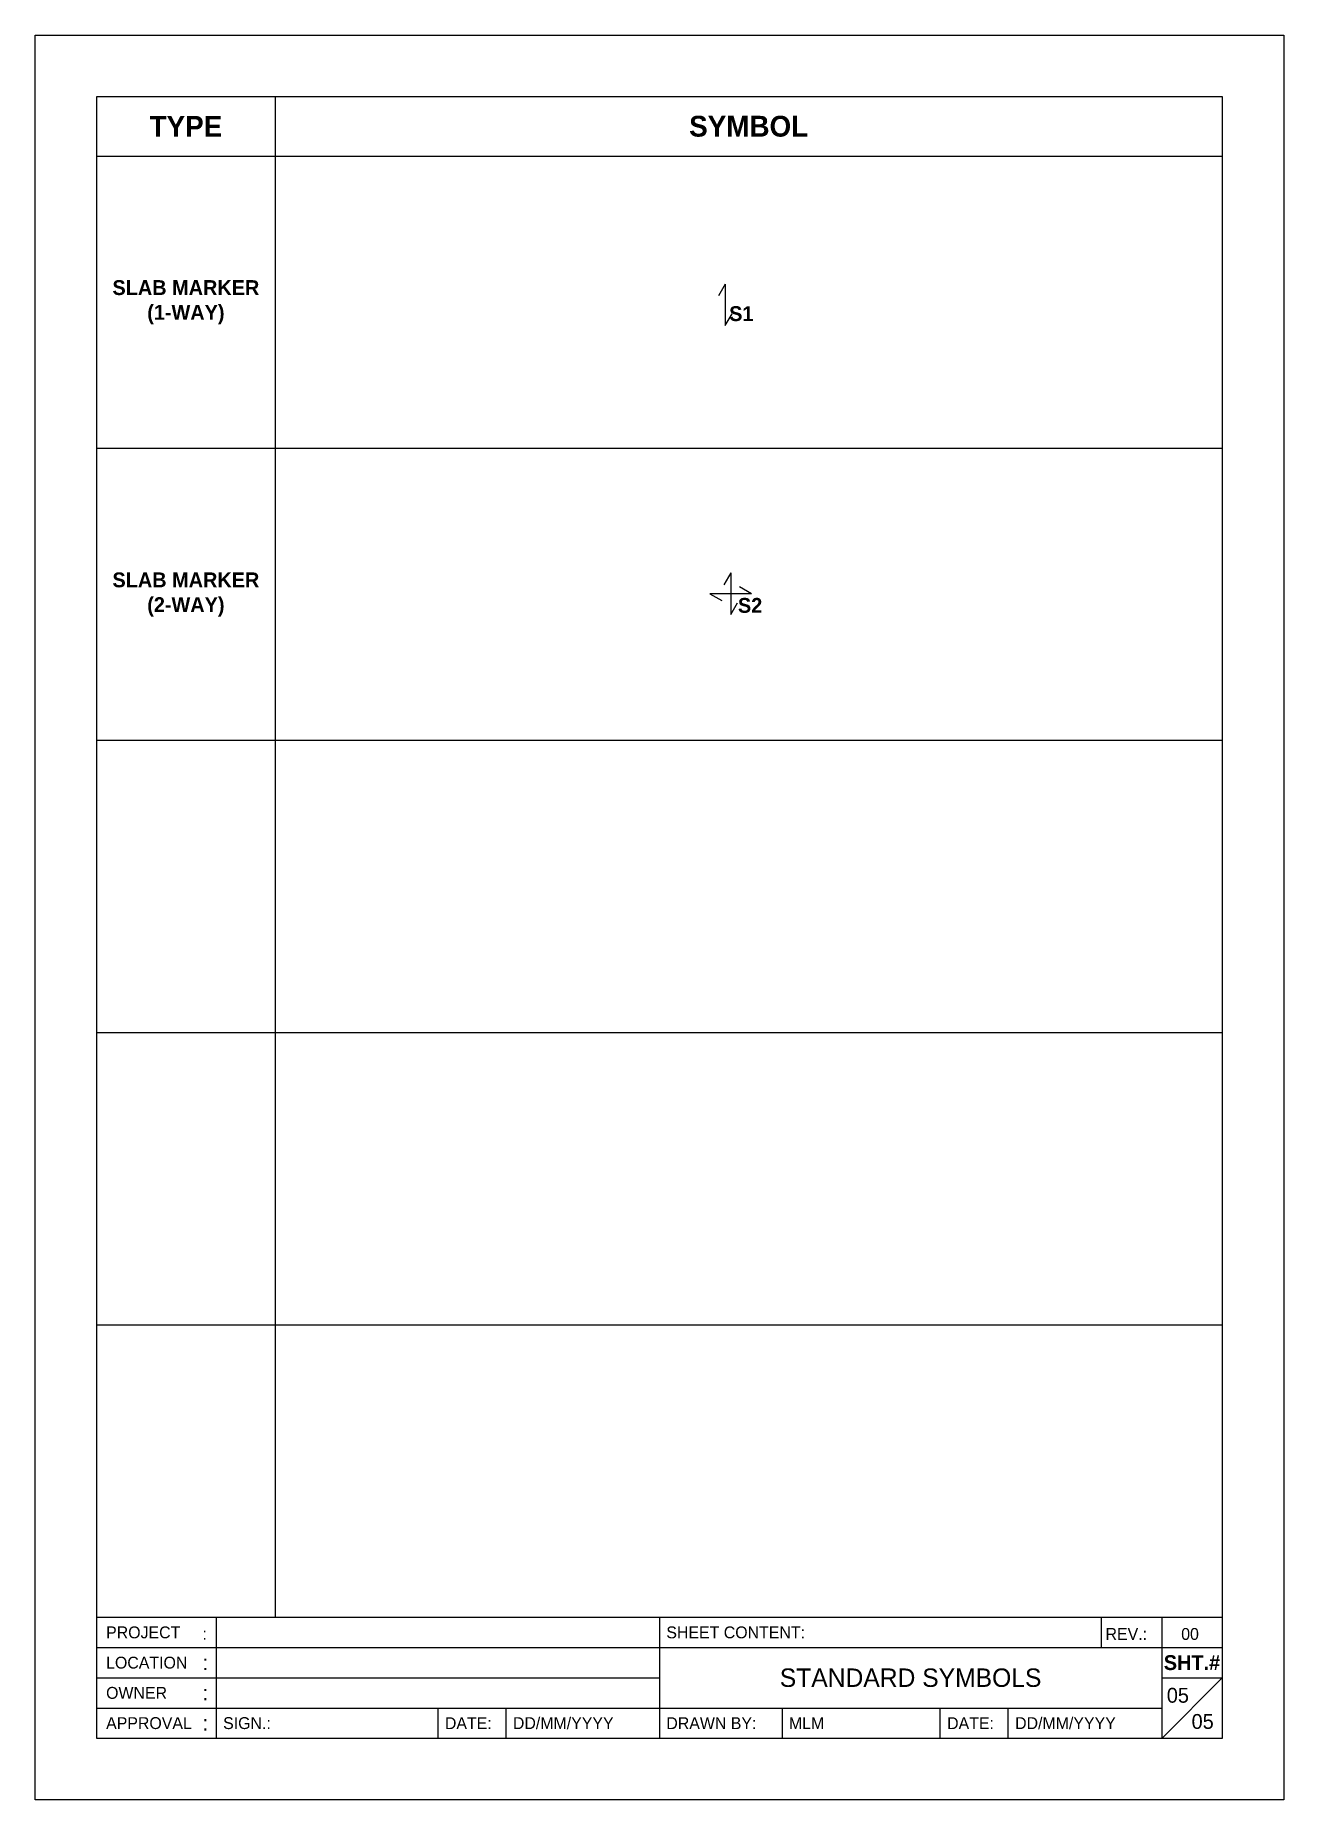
# Paper-space layout 'SYM5' of a CAD drawing. Header units: millimetres. Extents: x 0 to 210, y 0 to 297.
import ezdxf

# ---------------------------------------------------------------- set-up
doc = ezdxf.new("R2010")
doc.units = ezdxf.units.MM
for name, color, linetype in [('G-ANNO-SYMBOLS', 4, 'Continuous'), ('G-ANNO-TITLE', 7, 'Continuous'), ('G-HATCHES', 8, 'Continuous'), ('TB-BORDER THIN', 82, 'Continuous'), ('TB-BORDER THK', 152, 'Continuous'), ('TB-TEXT', 240, 'Continuous'), ('Tblock_txt', 240, 'Continuous')]:
    doc.layers.add(name, color=color, linetype=linetype)
doc.layers.add('G-PAPER', color=176, linetype='Continuous', plot=False)
doc.styles.add('Century', font='GOTHIC.TTF')
pattern_1 = [(90, (366.212, 137.054), (-6.985, 4e-16), [5.08, -1.905]), (180, (366.212, 137.054), (-9e-16, -6.985), [5.08, -1.905])]
pattern_2 = [(0, (28.657, 0), (0, 6.985), [5.08, -1.905]), (90, (28.657, 0), (-6.985, 4e-16), [5.08, -1.905])]

# ---------------------------------------------------------------- blocks, each defined once
blk = doc.blocks.new('A4_TB')
at = {"layer": 'G-ANNO-SYMBOLS'}
blk.add_line((79.18, 10.33), (79.18, 15.43), dxfattribs=at)
at = {"layer": 'G-PAPER', "ltscale": 100}
blk.add_lwpolyline([(0, 0), (0, 297), (210, 297), (210, 0)], close=True, dxfattribs=at)
at = {"layer": 'TB-BORDER THIN'}
for p, q in [((30.43, 30.7), (30.43, 10.33)), ((105, 30.7), (105, 10.33)), ((179.3, 30.7), (179.3, 25.61)), ((189.48, 30.7), (189.48, 10.33)), ((10.33, 25.61), (199.67, 25.61)), ((10.33, 20.52), (105, 20.52)), ((189.48, 20.52), (199.67, 20.52)), ((199.67, 20.52), (189.48, 10.33)), ((10.33, 15.43), (189.48, 15.43)), ((67.75, 10.33), (67.75, 15.43)), ((125.62, 15.43), (125.62, 10.33)), ((152.23, 10.33), (152.23, 15.43)), ((163.67, 10.33), (163.67, 15.43))]:
    blk.add_line(p, q, dxfattribs=at)
at = {"layer": 'TB-BORDER THK'}
blk.add_line((10.33, 30.7), (199.67, 30.7), dxfattribs=at)
blk.add_lwpolyline([(10.33, 10.33), (10.33, 286.67), (199.67, 286.67), (199.67, 10.33)], close=True, dxfattribs=at)
at = {"color": 0, "style": 'Century'}
for s, p in [(':', (28.12, 21.83)), (':', (28.12, 16.74)), (':', (28.12, 11.65)), ('05', (194.51, 11.92))]:
    blk.add_text(s, height=2.5, dxfattribs=at).set_placement(p)
at = {"color": 0, "insert": (194.57, 23.06), "char_height": 2.5, "width": 10.1811, "attachment_point": 5, "style": 'Century'}
blk.add_mtext('{\\fCentury Gothic|b1|i0|c0|p34;SHT.#}', dxfattribs=at)
at = {"layer": 'Tblock_txt', "color": 7, "style": 'Century'}
for s, p in [(':', (28.12, 26.93)), ('REV.:', (180.03, 26.9)), ('00', (192.76, 26.9))]:
    blk.add_text(s, height=2, dxfattribs=at).set_placement(p)
at = {"layer": 'Tblock_txt', "color": 7, "char_height": 2, "width": 22.6493, "attachment_point": 4, "style": 'Century'}
for s, insert in [('PROJECT', (11.91, 28.15)), ('SHEET CONTENT:', (106.15, 28.15)), ('LOCATION', (11.91, 23.06)), ('OWNER', (11.91, 17.97)), ('APPROVAL', (11.91, 12.88)), ('SIGN.:', (31.59, 12.88)), ('DATE:', (68.9, 12.88)), ('DD/MM/YYYY', (80.34, 12.88)), ('DRAWN BY:', (106.15, 12.88)), ('MLM', (126.77, 12.88)), ('DATE:', (153.38, 12.88)), ('DD/MM/YYYY', (164.82, 12.88))]:
    blk.add_mtext(s, dxfattribs=dict(at, insert=insert))
blk = doc.blocks.new('SlabMarker1')
h = blk.add_hatch()
h.set_pattern_fill('ANGLE', color=8)
h.set_pattern_definition([(0, (0, 0.5), (0, 6.985), [5.08, -1.905]), (90, (0, 0.5), (-6.985, 4e-16), [5.08, -1.905])])
h.paths.add_polyline_path([(114.58, 253.13), (114.58, 255.13), (113.42, 253.13)])
h = blk.add_hatch()
h.set_pattern_fill('ANGLE', color=8)
h.set_pattern_definition([(0, (1e-14, -0.5), (0, 6.985), [5.08, -1.905]), (90, (1e-14, -0.5), (-6.985, 4e-16), [5.08, -1.905])])
h.paths.add_polyline_path([(114.58, 250.13), (114.58, 248.13), (115.73, 250.13)])
at = {"color": 8}
for p, q in [((114.58, 255.13), (113.42, 253.13)), ((114.58, 255.13), (114.58, 248.13)), ((118.08, 251.63), (116.08, 252.79)), ((118.08, 251.63), (111.08, 251.63)), ((111.08, 251.63), (113.08, 250.48)), ((114.58, 248.13), (115.73, 250.13))]:
    blk.add_line(p, q, dxfattribs=at)
blk = doc.blocks.new('SlabMarker2')
h = blk.add_hatch()
h.set_pattern_fill('ANGLE', color=8)
h.set_pattern_definition(pattern_2)
h.paths.add_polyline_path([(122, 254.63), (122, 256.63), (120.85, 254.63)])
h = blk.add_hatch()
h.set_pattern_fill('ANGLE', color=8)
h.set_pattern_definition(pattern_2)
h.paths.add_polyline_path([(123.16, 248.63), (122, 248.63), (122, 246.63)])
at = {"color": 8}
for p, q in [((122, 255.13), (120.85, 253.13)), ((122, 255.13), (122, 248.13)), ((122, 248.13), (123.16, 250.13))]:
    blk.add_line(p, q, dxfattribs=at)

psp = doc.layouts.new('SYM5')

# ---------------------------------------------------------------- hatches: boundary and pattern name
at = {"layer": 'G-HATCHES'}
h = psp.add_hatch(dxfattribs=at)
h.set_pattern_fill('ANGLE', color=256, angle=90)
h.set_pattern_definition(pattern_1)
h.paths.add_polyline_path([(117.58, 252.79), (117.58, 251.63), (119.58, 251.63)])
h = psp.add_hatch(dxfattribs=at)
h.set_pattern_fill('ANGLE', color=256, angle=90)
h.set_pattern_definition(pattern_1)
h.paths.add_polyline_path([(117.58, 252.79), (117.58, 251.63), (119.58, 251.63)])
h = psp.add_hatch(dxfattribs=at)
h.set_pattern_fill('ANGLE', color=256, angle=90)
h.set_pattern_definition(pattern_1)
h.paths.add_polyline_path([(117.58, 252.79), (117.58, 251.63), (119.58, 251.63)])
h = psp.add_hatch(dxfattribs=at)
h.set_pattern_fill('ANGLE', color=256, angle=90)
h.set_pattern_definition(pattern_1)
h.paths.add_polyline_path([(117.58, 252.79), (117.58, 251.63), (119.58, 251.63)])
h = psp.add_hatch(dxfattribs=at)
h.set_pattern_fill('ANGLE', color=256, angle=90)
h.set_pattern_definition(pattern_1)
h.paths.add_polyline_path([(109.58, 251.63), (111.58, 250.48), (111.58, 251.63)])
h = psp.add_hatch(dxfattribs=at)
h.set_pattern_fill('ANGLE', color=256, angle=90)
h.set_pattern_definition(pattern_1)
h.paths.add_polyline_path([(109.58, 251.63), (111.58, 250.48), (111.58, 251.63)])
h = psp.add_hatch(dxfattribs=at)
h.set_pattern_fill('ANGLE', color=256, angle=90)
h.set_pattern_definition(pattern_1)
h.paths.add_polyline_path([(109.58, 251.63), (111.58, 250.48), (111.58, 251.63)])
h = psp.add_hatch(dxfattribs=at)
h.set_pattern_fill('ANGLE', color=256, angle=90)
h.set_pattern_definition(pattern_1)
h.paths.add_polyline_path([(109.58, 251.63), (111.58, 250.48), (111.58, 251.63)])

# ---------------------------------------------------------------- linework, layer by layer
at = {"color": 3}
for p, q in [((40.33, 286.67), (40.33, 30.7)), ((10.33, 276.67), (199.67, 276.67)), ((199.67, 227.47), (10.33, 227.47)), ((199.67, 178.28), (10.33, 178.28)), ((199.67, 129.08), (10.33, 129.08)), ((199.67, 79.89), (10.33, 79.89))]:
    psp.add_line(p, q, dxfattribs=at)

# ---------------------------------------------------------------- block references
for name, p in [('A4_TB', (0, 0)), ('SlabMarker2', (-5.94, 0)), ('SlabMarker1', (2.4, -48.64))]:
    psp.add_blockref(name, p)

# ---------------------------------------------------------------- texts
at = {"color": 0, "style": 'Century'}
psp.add_text('05', height=2.5, dxfattribs=at).set_placement((190.34, 16.33))
at = {"char_height": 2.5, "width": 4.6745, "attachment_point": 5, "style": 'Century'}
for s, insert in [('{\\fCentury Gothic|b1|i0|c0|p34;S1}', (118.77, 250.13)), ('{\\fCentury Gothic|b1|i0|c0|p34;S2}', (120.24, 201.02))]:
    psp.add_mtext(s, dxfattribs=dict(at, insert=insert))
at = {"layer": 'G-ANNO-TITLE', "attachment_point": 5, "style": 'Century'}
for s, insert, char_height, width in [('{\\fCentury Gothic|b1|i0|c0|p34;TYPE}', (25.33, 281.67), 3.5, 30), ('{\\fCentury Gothic|b1|i0|c0|p34;SYMBOL}', (120, 281.67), 3.5, 159.3307), ('{\\fCentury Gothic|b1|i0|c0|p34;SLAB MARKER\\P(1-WAY)}', (25.33, 252.07), 2.5, 30), ('{\\fCentury Gothic|b1|i0|c0|p34;SLAB MARKER\\P(2-WAY)}', (25.33, 202.87), 2.5, 30)]:
    psp.add_mtext(s, dxfattribs=dict(at, insert=insert, char_height=char_height, width=width))
at = {"layer": 'TB-TEXT', "insert": (147.24, 20.52), "char_height": 3.1012, "width": 84.4843, "attachment_point": 5, "style": 'Century'}
psp.add_mtext('STANDARD SYMBOLS', dxfattribs=at)

doc.saveas('drawing.dxf')
